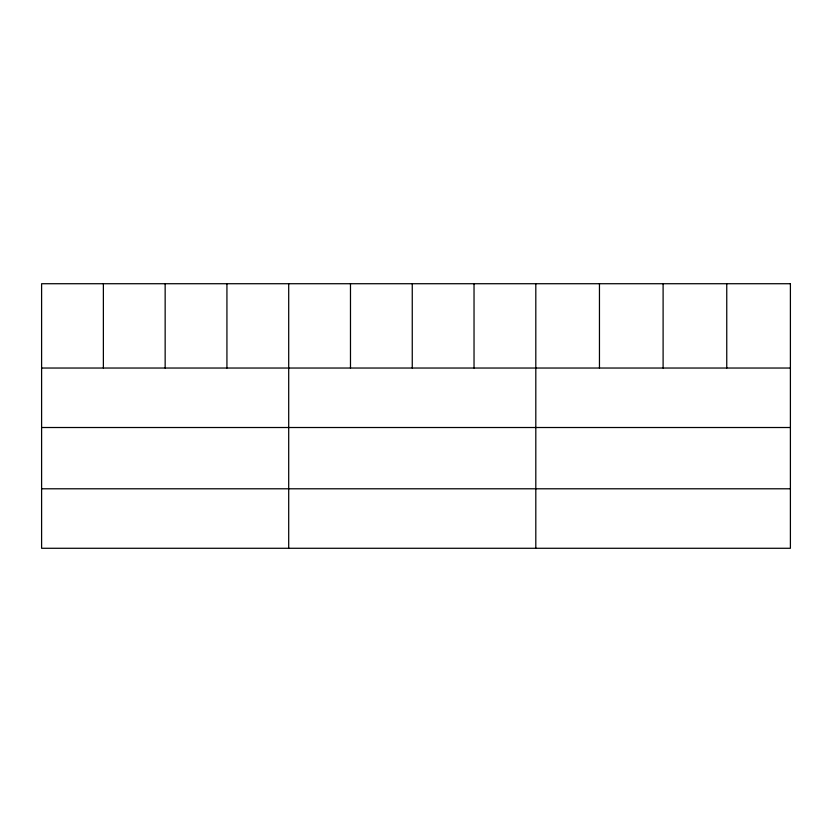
<?xml version="1.0" encoding="UTF-8"?>
<svg xmlns="http://www.w3.org/2000/svg" width="832" height="832" viewBox="0 0 832 832"><rect width="100%" height="100%" fill="white"/><g stroke="black" fill="none" stroke-linecap="round" stroke-linejoin="round"><path stroke-width="1.25" d="M41.6 368.035L790.4 368.035M41.6 427.513L790.4 427.513M41.6 488.79L790.4 488.79M726.752 283.722L726.752 368.035M663.104 283.722L663.104 368.035M599.456 283.722L599.456 368.035M535.808 283.722L535.808 548.278M474.032 283.722L474.032 368.035M412.256 283.722L412.256 368.035M350.48 283.722L350.48 368.035M288.704 283.722L288.704 548.278M226.928 283.722L226.928 368.035M165.152 283.722L165.152 368.035M103.376 283.722L103.376 368.035M790.4 283.722L41.6 283.722L41.6 548.278L790.4 548.278L790.4 283.722"/></g></svg>
